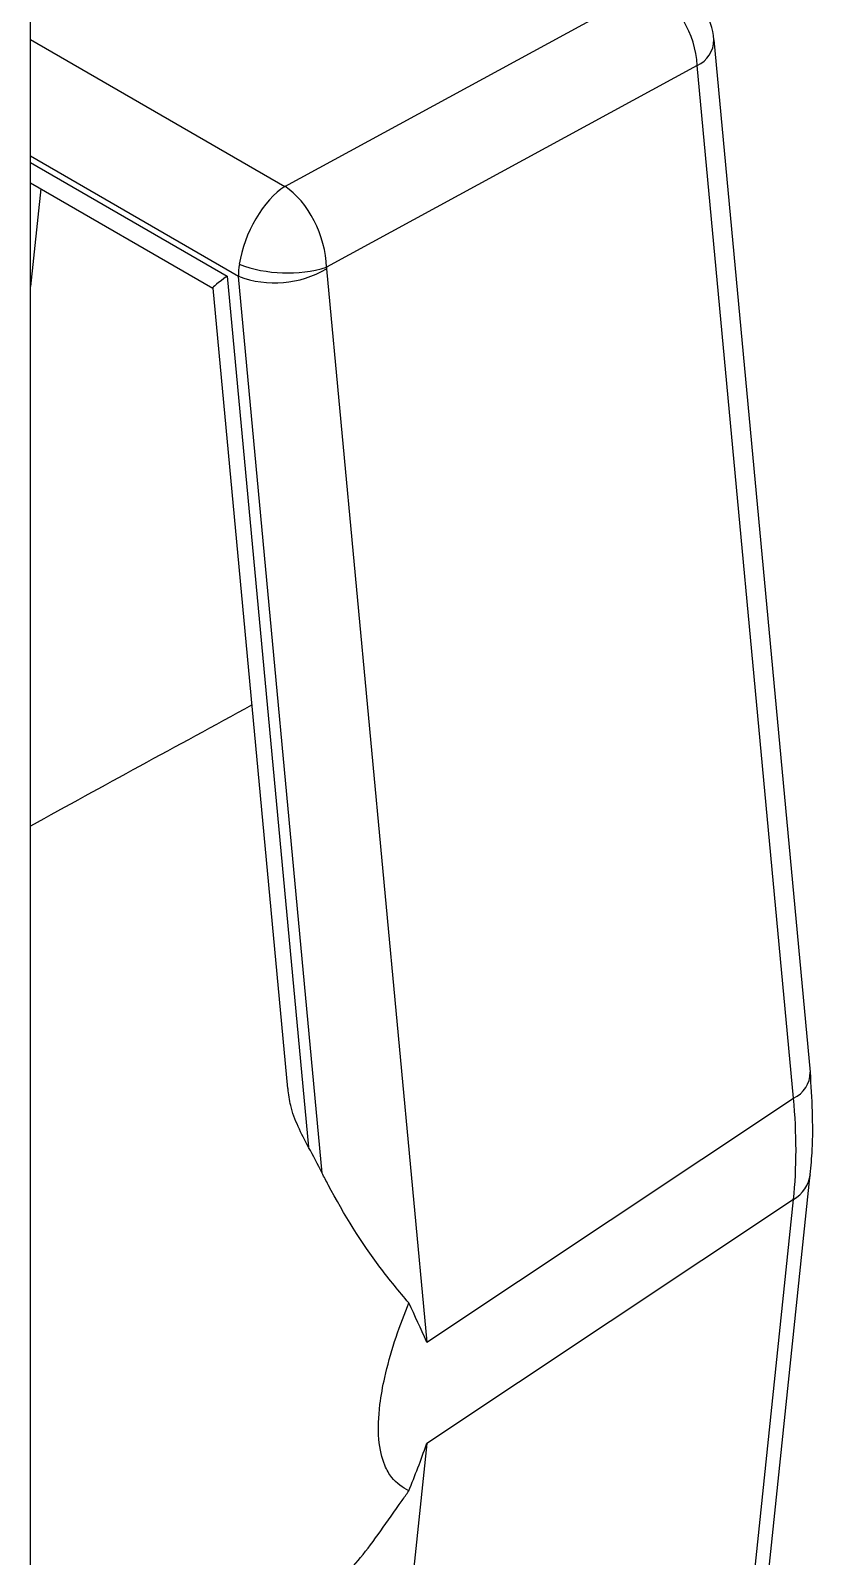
# Model space of a CAD drawing. Extents: x 7 to 113, y 1 to 87.
# Drawn here: x 20.695 to 21.408, y 72.085 to 73.473 of the extents above; entities that cross this region are included whole.
import ezdxf

# ---------------------------------------------------------------- set-up
doc = ezdxf.new("R2010")
doc.units = 0
doc.header["$MEASUREMENT"] = 0
doc.layers.add('OBJECT', color=7, linetype='CONTINUOUS')

msp = doc.modelspace()

# ---------------------------------------------------------------- linework, layer by layer
at = {"layer": 'OBJECT'}
for p, q in [((20.695, 71.3904), (20.695, 77.1305)), ((20.9266, 73.3314), (21.2588, 73.5121)), ((20.695, 73.4651), (20.9266, 73.3314)), ((21.4049, 72.5253), (21.3172, 73.4649)), ((21.3018, 73.4413), (20.9644, 73.2578)), ((21.3895, 72.5018), (21.3018, 73.4413)), ((20.8843, 73.2495), (20.695, 73.3588)), ((20.695, 73.3532), (20.8741, 73.2498)), ((20.695, 73.3346), (20.8609, 73.2388)), ((20.7043, 73.3292), (20.695, 73.2404)), ((20.8741, 73.2498), (20.9481, 72.457)), ((20.9604, 72.4336), (20.8843, 73.2495)), ((20.9644, 73.2564), (21.0556, 72.2798)), ((20.8609, 73.2389), (20.9289, 72.5104)), ((21.0556, 72.2798), (21.3895, 72.5018)), ((21.3171, 71.594), (21.4048, 72.4323)), ((21.3895, 72.4096), (21.0556, 72.1876)), ((21.3018, 71.5713), (21.3895, 72.4096)), ((21.0556, 72.1876), (20.9663, 71.3346))]:
    msp.add_line(p, q, dxfattribs=at)
for centre, radius, start, end in [((21.2152, 73.4372), 0.0867, 2.7369, 59.8423), ((21.2549, 73.4591), 0.0625, 5.333, 60.0027), ((21.2911, 73.4651), 0.026, 294.2221, 359.6148), ((20.9289, 73.3771), 0.1245, 249.3607, 286.5521), ((20.9172, 73.337), 0.0934, 249.3751, 300.3753), ((21.3788, 72.5255), 0.026, 294.2226, 359.614), ((20.3823, 72.1444), 0.6464, 26.5711, 28.915), ((21.3735, 72.4369), 0.0317, 300.4889, 351.8292)]:
    msp.add_arc(centre, radius, start, end, dxfattribs=at)
for centre, major_axis, ratio, start_param, end_param in [((20.9227, 73.2784), (0.0264, 0.0568), 0.494733, 0.654186, 2.106125), ((20.9227, 73.2784), (-0.0242, 0.0579), 0.586383, 4.118914, 5.570853), ((20.9281, 73.2753), (0.0302, 0.0547), 0.580255, 2.138818, 2.344941), ((20.913, 73.2722), (0.0521, 0.0334), 0.049063, 2.381469, 3.116237), ((20.9693, 73.2597), (0.00266, 0.00708), 0.592096, 2.05235, 2.258474), ((23.2795, 73.817), (4.0542, 2.011), 0.053878, 2.172204, 2.235026), ((21.0345, 72.6571), (-0.2542, 0.4311), 0.582405, 3.807567, 4.033905)]:
    msp.add_ellipse(centre, major_axis=major_axis, ratio=ratio, start_param=start_param, end_param=end_param, dxfattribs=at)
for points, knots in [([(21.4048, 72.4323), (21.4055, 72.4398), (21.4082, 72.4697), (21.4063, 72.5015), (21.4049, 72.5253)], [0, 0, 0, 0, 0.251372, 1, 1, 1, 1]), ([(20.9481, 72.457), (20.9415, 72.4696), (20.9322, 72.4873), (20.93, 72.5053), (20.9294, 72.5105)], [0, 0, 0, 0, 0.711482, 1, 1, 1, 1]), ([(21.0393, 72.3154), (21.0306, 72.3259), (21.0056, 72.3556), (20.9783, 72.3989), (20.9623, 72.43), (20.9604, 72.4336)], [0, 0, 0, 0, 0.324577, 0.922742, 1, 1, 1, 1]), ([(21.0393, 72.1443), (21.0338, 72.1477), (21.0253, 72.1528), (21.0161, 72.1689), (21.011, 72.19), (21.0119, 72.2192), (21.0195, 72.2607), (21.0301, 72.2925), (21.0389, 72.3143), (21.0393, 72.3154)], [0, 0, 0, 0, 0.190457, 0.293194, 0.446602, 0.600717, 0.707922, 0.98553, 1, 1, 1, 1]), ([(21.0556, 72.2798), (21.0555, 72.28), (21.0506, 72.2916), (21.0449, 72.3036), (21.0393, 72.3154)], [0, 0, 0, 0, 0.017275, 1, 1, 1, 1]), ([(21.0393, 72.1443), (21.0449, 72.1583), (21.0506, 72.1725), (21.0555, 72.1873), (21.0556, 72.1876)], [0, 0, 0, 0, 0.98272, 1, 1, 1, 1]), ([(20.9604, 72.0476), (20.9721, 72.0586), (20.9959, 72.0812), (21.0215, 72.1192), (21.0373, 72.1414), (21.0393, 72.1443)], [0, 0, 0, 0, 0.454626, 0.927986, 1, 1, 1, 1])]:
    msp.add_open_spline(points, degree=3, knots=knots, dxfattribs=at)

doc.saveas('drawing.dxf')
